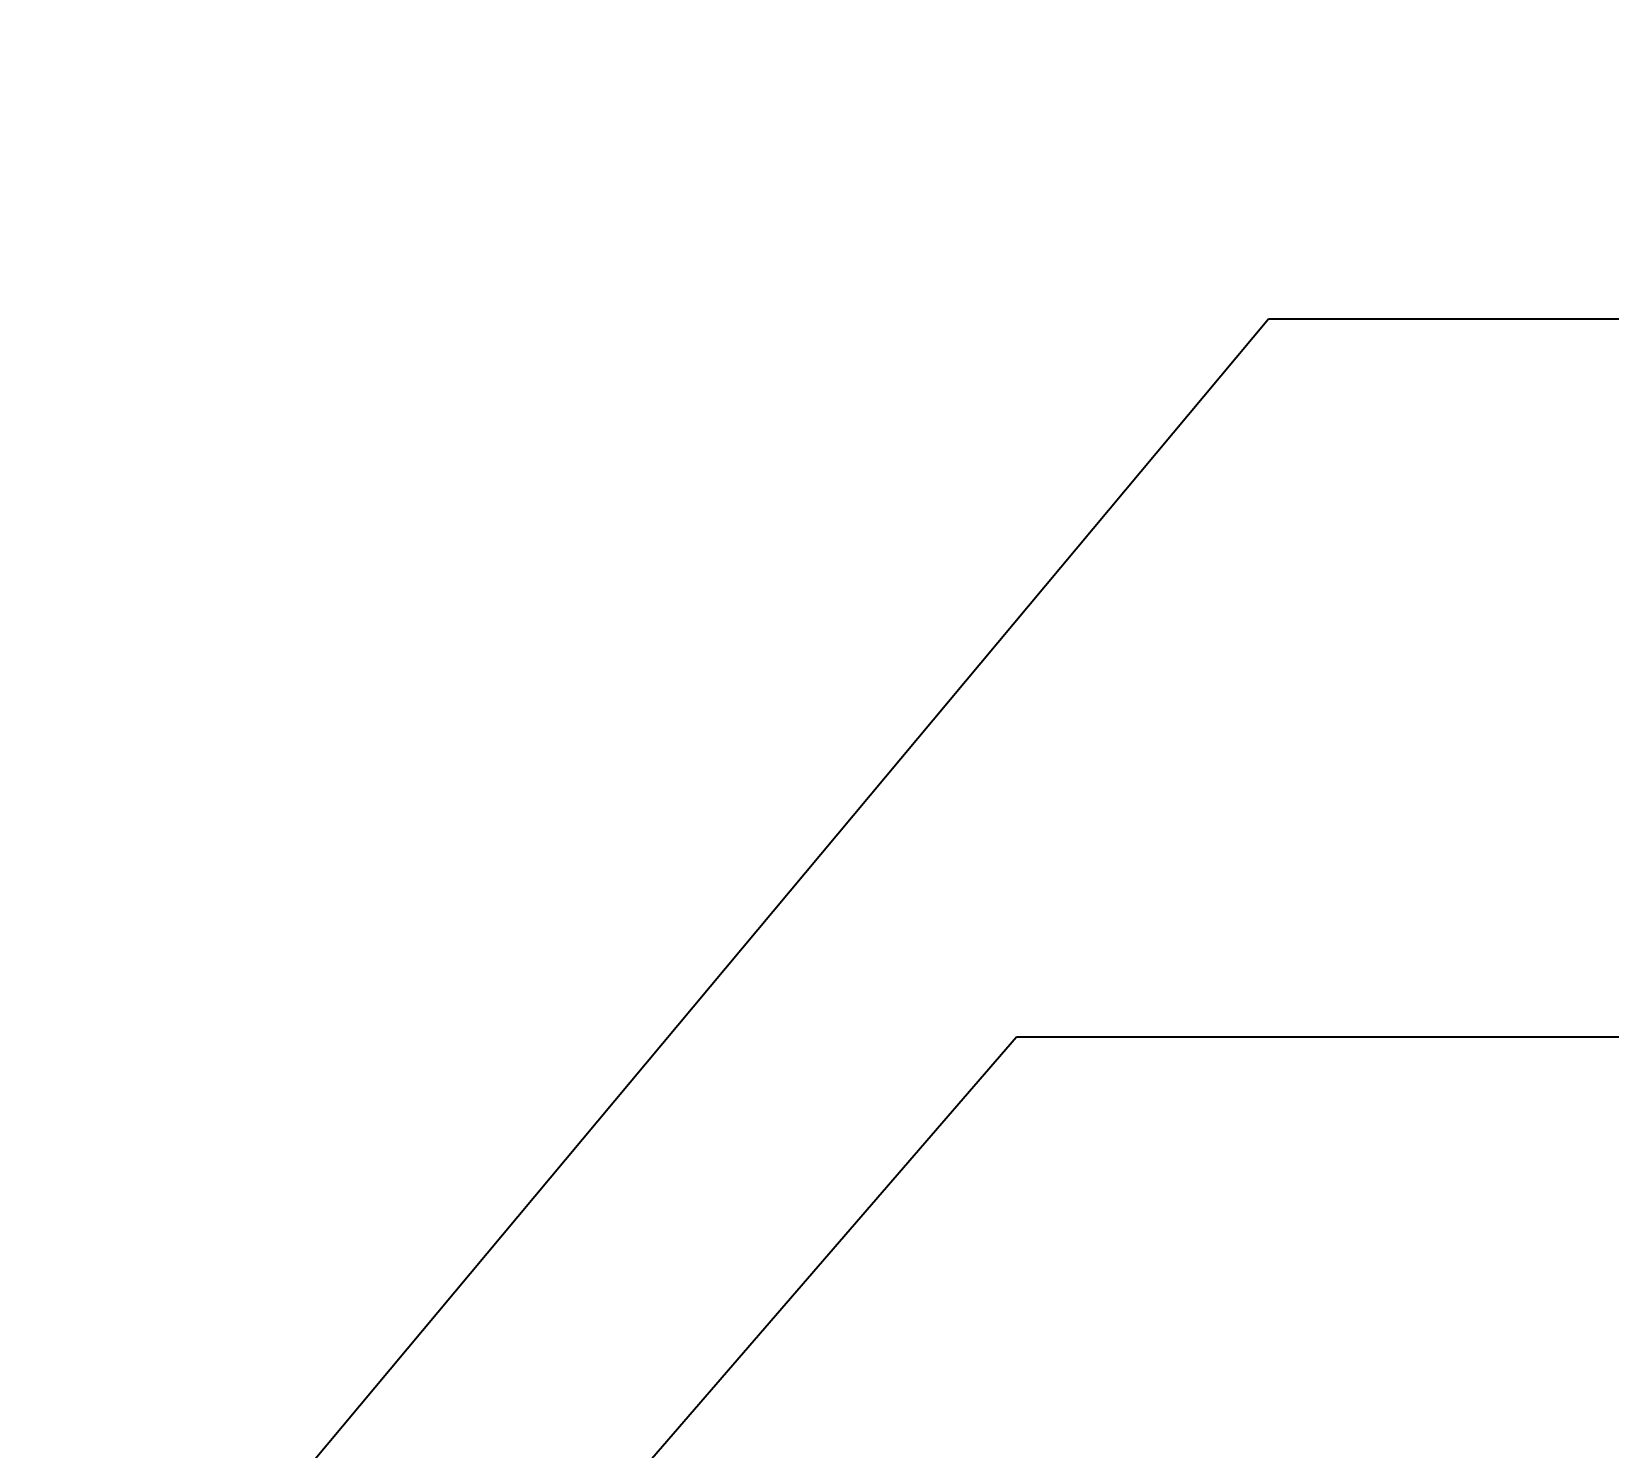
# Model space of a CAD drawing. Extents: x -1.9 to 5.76, y -0.52 to 4.52.
# Drawn here: x 0.374 to 1.93, y 3.113 to 4.511 of the extents above; entities that cross this region are included whole.
import ezdxf
from ezdxf import colors
from ezdxf.entities.mleader import LeaderData, LeaderLine
from ezdxf.math import Vec2, Vec3

# ---------------------------------------------------------------- set-up
doc = ezdxf.new("R2010")
doc.units = 0
doc.header["$LTSCALE"] = 0.5
doc.header["$MEASUREMENT"] = 0
doc.layers.add('FAB DWG', color=221, linetype='CONTINUOUS')
doc.styles.add('LSAD_Standard', font='arial.ttf')

msp = doc.modelspace()

# ---------------------------------------------------------------- leaders
at = {"layer": 'FAB DWG', "ltscale": 0.5, "transparency": 16777216}
ml = msp.add_multileader_mtext('Standard', dxfattribs=at)
ml.set_content('8-32 SPADE SCREW\\P(HW83212-00)', color=256, style='LSAD_Standard')
ml.set_leader_properties()
ml.build(insert=Vec2(0, 0))
ml.multileader.update_dxf_attribs({"text_left_attachment_type": 2, "dogleg_length": 0.36, "arrow_head_size": 0.1875})
ctx = ml.context
ctx.base_point, ctx.char_height, ctx.arrow_head_size, ctx.landing_gap_size, ctx.plane_origin = Vec3(2.514, 4.2271), 0.1875, 0.1875, 0.09, Vec3(1.4868, 3.8157)
ctx.left_attachment = 2
notes = []
notes.append((ctx, [(0, (1, 1, 0), (1.5945, 4.2271), (1, 0), 0.9195, [(0, [(0.3742, 2.7676)], 0, [])])]))
ctx.mtext.insert, ctx.mtext.width, ctx.mtext.defined_height, ctx.mtext.flow_direction = Vec3(2.604, 4.5079), 3.15153, 0.8541, 5
ml = msp.add_multileader_mtext('Standard', dxfattribs=at)
ml.set_content('8-32 KEPS NUT\\P(HW08320-00)', color=256, style='LSAD_Standard')
ml.set_leader_properties()
ml.build(insert=Vec2(0, 0))
ml.multileader.update_dxf_attribs({"text_left_attachment_type": 2, "dogleg_length": 0.36, "arrow_head_size": 0.1875})
ctx = ml.context
ctx.base_point, ctx.char_height, ctx.arrow_head_size, ctx.landing_gap_size, ctx.plane_origin = Vec3(2.514, 3.5186), 0.1875, 0.1875, 0.09, Vec3(1.4868, 3.1072)
ctx.left_attachment = 2
notes.append((ctx, [(0, (1, 1, 0), (1.346, 3.5186), (1, 0), 1.168, [(0, [(0.5095, 2.5517)], 0, [])])]))
ctx.mtext.insert, ctx.mtext.width, ctx.mtext.defined_height, ctx.mtext.flow_direction = Vec3(2.604, 3.7994), 3.15153, 0.8541, 5
for ctx, leaders in notes:
    for number, flags, end, landing, length, lines in leaders:
        leader = LeaderData()
        leader.index, (leader.has_last_leader_line, leader.has_dogleg_vector, leader.attachment_direction) = number, flags
        leader.last_leader_point, leader.dogleg_vector, leader.dogleg_length = Vec3(end), Vec3(landing), length
        for number, points, colour, breaks in lines:
            line = LeaderLine()
            line.index, line.vertices, line.color, line.breaks = number, Vec3.list(points), colors.encode_raw_color(colour), breaks
            leader.lines.append(line)
        ctx.leaders.append(leader)

doc.saveas('drawing.dxf')
